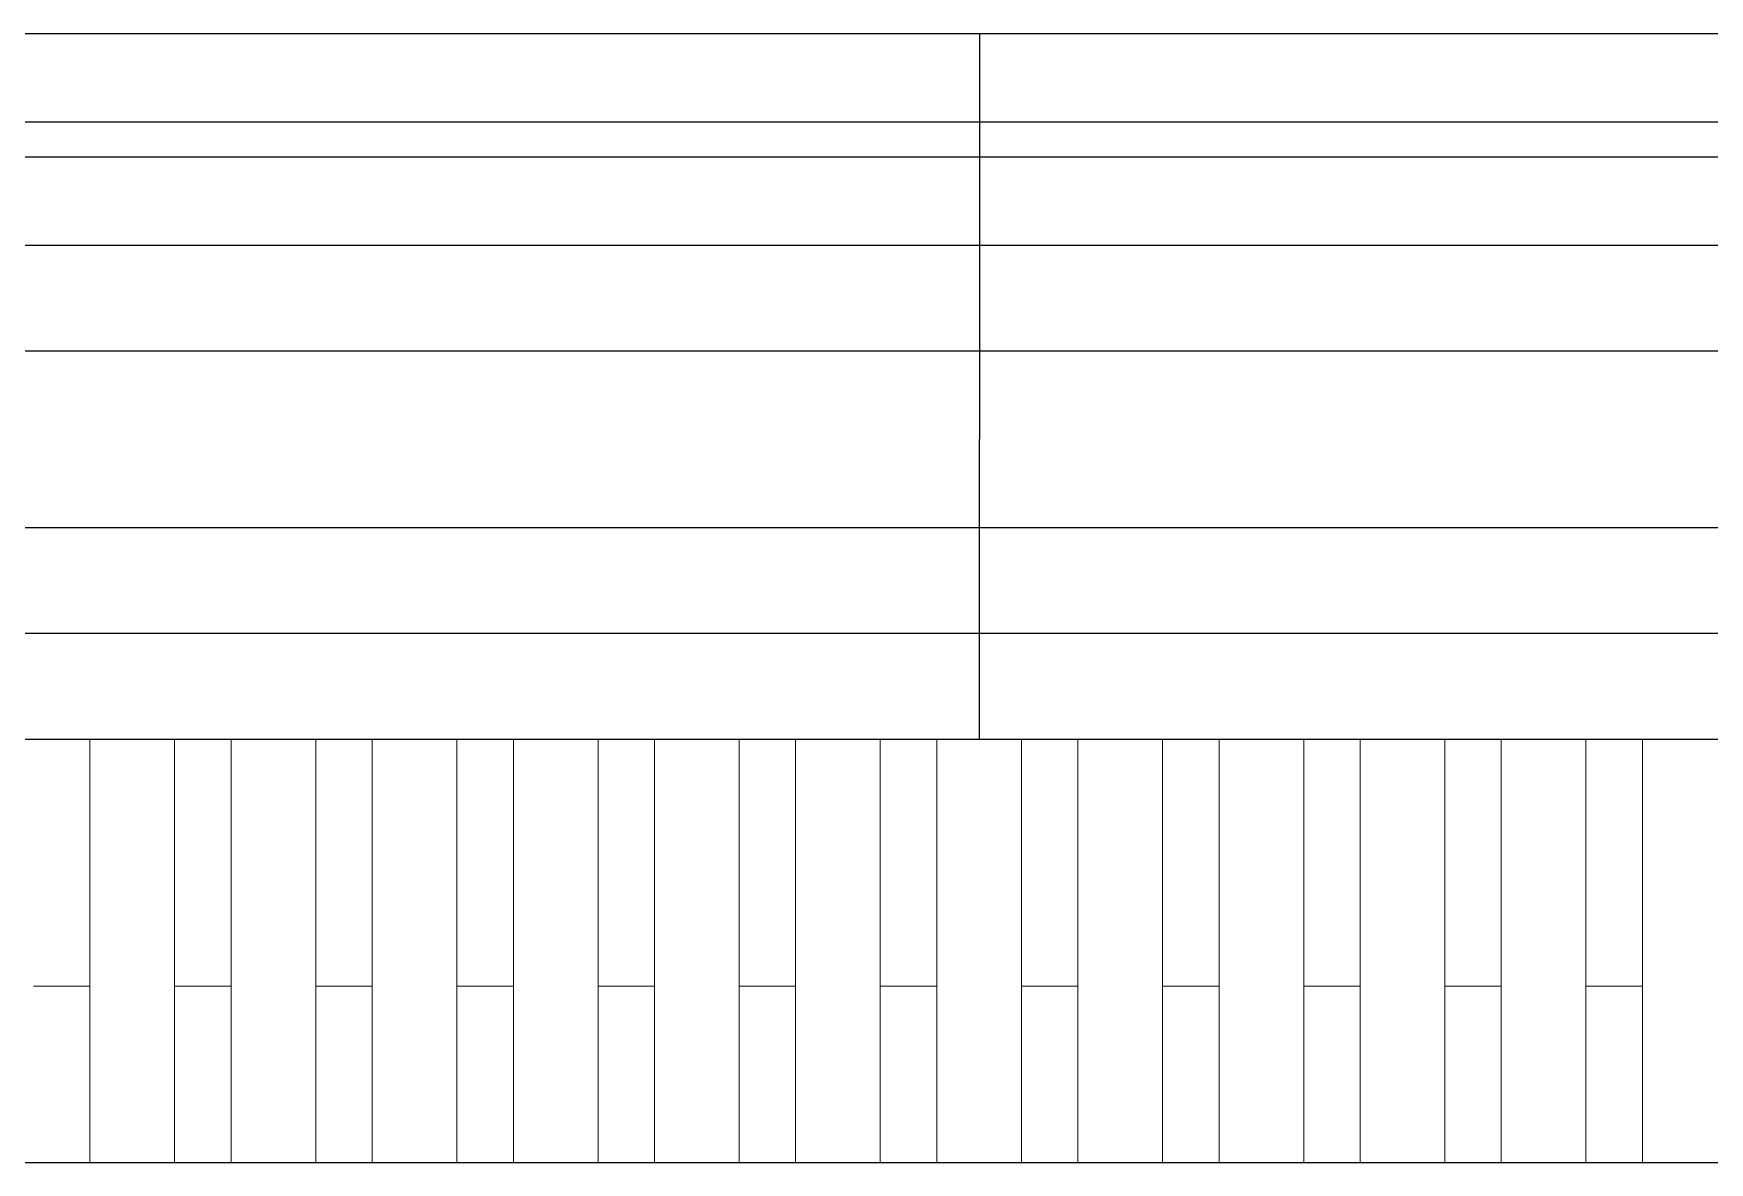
# Model space of a CAD drawing. Extents: x 1188826 to 1909461, y 608442 to 1651179.
# Drawn here: x 1660744 to 1663119, y 1034413 to 1036013 of the extents above; entities that cross this region are included whole.
import ezdxf

# ---------------------------------------------------------------- set-up
doc = ezdxf.new("R2010")
doc.units = 0
doc.header["$LTSCALE"] = 1000
doc.header["$MEASUREMENT"] = 0
doc.layers.add('分缝', color=37, linetype='Continuous')
doc.layers.add('立面线', color=40, linetype='Continuous')
doc.layers.add('煤化工粉煤灰', color=7, linetype='Continuous', lineweight=0)

msp = doc.modelspace()

# ---------------------------------------------------------------- linework, layer by layer
at = {"layer": '分缝'}
for p, q in [((1662084.8, 1035888.4), (1662084.8, 1036013.4)), ((1662084.7, 1035838.4), (1662084.7, 1035888.4)), ((1662084.8, 1035838.4), (1662084.7, 1035838.4)), ((1662084.8, 1035713.4), (1662084.8, 1035838.4)), ((1662084.7, 1035563.4), (1662084.7, 1035713.4)), ((1662084.4, 1035313.4), (1662084.7, 1035563.4)), ((1662084.4, 1035013.4), (1662084.3, 1035313.4))]:
    msp.add_line(p, q, dxfattribs=at)
at = {"layer": '煤化工粉煤灰', "color": 34}
for p, q in [((1660823.6, 1034413.4), (1660823.6, 1035013.4)), ((1660943.6, 1035013.4), (1660943.6, 1034413.4)), ((1661023.6, 1034413.4), (1661023.6, 1035013.4)), ((1661143.6, 1035013.4), (1661143.6, 1034413.4)), ((1661223.6, 1034413.4), (1661223.6, 1035013.4)), ((1661343.6, 1035013.4), (1661343.6, 1034413.4)), ((1661423.6, 1034413.4), (1661423.6, 1035013.4)), ((1661543.6, 1035013.4), (1661543.6, 1034413.4)), ((1661623.6, 1034413.4), (1661623.6, 1035013.4)), ((1661743.6, 1035013.4), (1661743.6, 1034413.4)), ((1661823.6, 1034413.4), (1661823.6, 1035013.4)), ((1661943.6, 1035013.4), (1661943.6, 1034413.4)), ((1662023.6, 1034413.4), (1662023.6, 1035013.4)), ((1662143.6, 1035013.4), (1662143.6, 1034413.4)), ((1662223.6, 1034413.4), (1662223.6, 1035013.4)), ((1662343.6, 1035013.4), (1662343.6, 1034413.4)), ((1662423.6, 1034413.4), (1662423.6, 1035013.4)), ((1662543.6, 1035013.4), (1662543.6, 1034413.4)), ((1662623.6, 1034413.4), (1662623.6, 1035013.4)), ((1662743.6, 1035013.4), (1662743.6, 1034413.4)), ((1662823.6, 1034413.4), (1662823.6, 1035013.4)), ((1662943.6, 1035013.4), (1662943.6, 1034413.4)), ((1663023.6, 1034413.4), (1663023.6, 1035013.4)), ((1660743.6, 1034663.4), (1660823.6, 1034663.4)), ((1660943.6, 1034663.4), (1661023.6, 1034663.4)), ((1661143.6, 1034663.4), (1661223.6, 1034663.4)), ((1661343.6, 1034663.4), (1661423.6, 1034663.4)), ((1661543.6, 1034663.4), (1661623.6, 1034663.4)), ((1661743.6, 1034663.4), (1661823.6, 1034663.4)), ((1661943.6, 1034663.4), (1662023.6, 1034663.4)), ((1662143.6, 1034663.4), (1662223.6, 1034663.4)), ((1662343.6, 1034663.4), (1662423.6, 1034663.4)), ((1662543.6, 1034663.4), (1662623.6, 1034663.4)), ((1662743.6, 1034663.4), (1662823.6, 1034663.4)), ((1662943.6, 1034663.4), (1663023.6, 1034663.4))]:
    msp.add_line(p, q, dxfattribs=at)
at = {"layer": '立面线'}
for p, q in [((1656480.4, 1036013.4), (1673284.8, 1036013.4)), ((1656480.4, 1035888.4), (1673284.8, 1035888.4)), ((1662084.7, 1035838.4), (1660684.8, 1035838.4)), ((1663484.7, 1035838.4), (1662084.8, 1035838.4)), ((1656480.4, 1035713.4), (1673284.8, 1035713.4)), ((1672884.7, 1035563.4), (1656880.5, 1035563.4)), ((1658084.3, 1035313.4), (1671884.4, 1035313.4)), ((1657880.8, 1035163.4), (1664884.3, 1035163.4)), ((1657984.4, 1035013.4), (1671884.4, 1035013.4)), ((1657930.8, 1034413.4), (1663283.7, 1034413.4))]:
    msp.add_line(p, q, dxfattribs=at)

doc.saveas('drawing.dxf')
